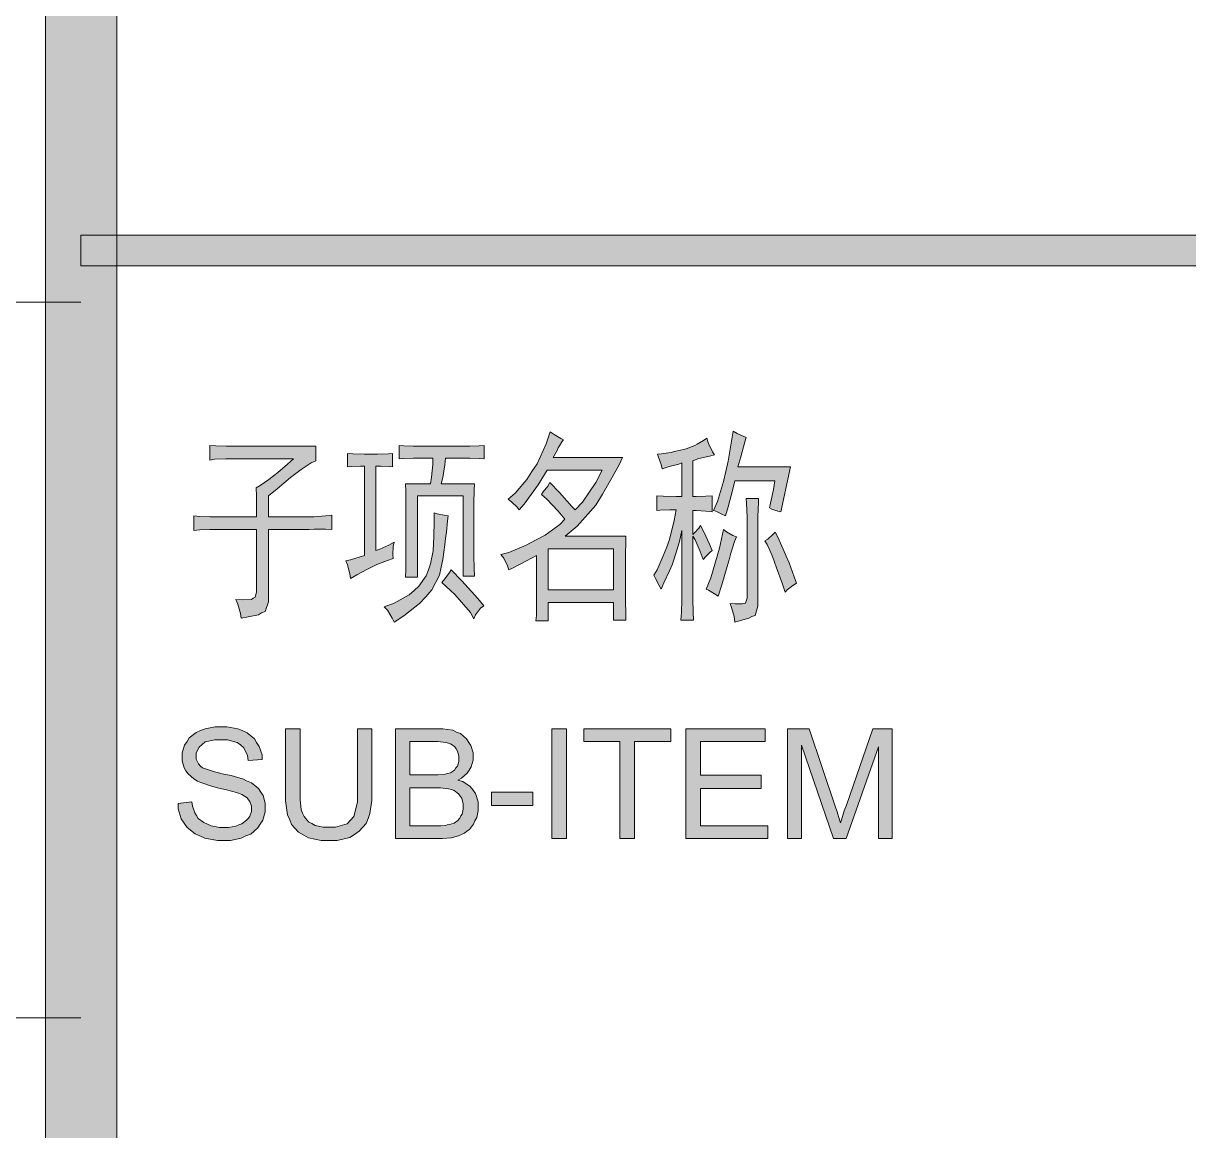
# Model space of a CAD drawing. Header units: millimetres. Extents: x 0 to 586, y 0 to 414.
# Drawn here: x 540.83 to 552.07, y 48.22 to 58.9 of the extents above; entities that cross this region are included whole.
import ezdxf

# ---------------------------------------------------------------- set-up
doc = ezdxf.new("R2010")
doc.units = ezdxf.units.MM

msp = doc.modelspace()

# ---------------------------------------------------------------- hatches: boundary and pattern name
h = msp.add_hatch(color=0)
h.dxf.hatch_style = 2
h.paths.add_polyline_path([(541.736139, 9.860139), (541.048222, 9.860139), (541.048222, 404.223361), (541.736139, 404.223361)])
h = msp.add_hatch(color=0)
h.dxf.hatch_style = 2
h.paths.add_polyline_path([(541.390417, 56.560861), (541.390417, 56.857194), (575.772139, 56.857194), (575.772139, 56.560861)])
h = msp.add_hatch(color=0)
h.dxf.hatch_style = 2
h.paths.add_polyline_path([(547.807444, 54.906333), (547.793333, 54.864), (547.754528, 54.719361), (547.726306, 54.620583), (548.234306, 54.620583), (548.139056, 54.186667), (548.110833, 54.193722), (548.054389, 54.214889), (548.029694, 54.225472), (548.040278, 54.271333), (548.0685, 54.401861), (548.082611, 54.486528), (547.698083, 54.486528), (547.676917, 54.405389), (547.631056, 54.236056), (547.606361, 54.147861), (547.571083, 54.1655), (547.514639, 54.193722), (547.489944, 54.200778), (547.52875, 54.288972), (547.588722, 54.479472), (547.609889, 54.57825), (547.631056, 54.677028), (547.666333, 54.871056), (547.680444, 54.966306), (547.71925, 54.945139), (547.78275, 54.913389)])
h = msp.add_hatch(color=0)
h.paths.add_polyline_path([(546.043556, 54.881639), (546.029444, 54.864), (546.00475, 54.825194), (545.994167, 54.804028), (545.987111, 54.786389), (545.962417, 54.740528), (545.944778, 54.712306), (546.615056, 54.712306), (546.579778, 54.64175), (546.481, 54.465361), (546.421028, 54.359528), (546.357528, 54.253694), (546.177611, 54.049083), (546.061194, 53.953833), (546.646806, 53.953833), (546.646806, 53.897389), (546.643278, 53.777444), (546.643278, 53.713944), (546.643278, 53.396444), (546.643278, 53.329417), (546.646806, 53.202417), (546.646806, 53.142444), (546.526861, 53.142444), (546.526861, 53.311778), (545.895389, 53.311778), (545.895389, 53.135389), (545.778972, 53.135389), (545.7825, 53.188306), (545.7825, 53.311778), (545.7825, 53.382333), (545.7825, 53.766861), (545.68725, 53.713944), (545.553194, 53.643389), (545.517917, 53.629278), (545.503806, 53.668083), (545.468528, 53.742167), (545.440306, 53.777444), (545.517917, 53.795083), (545.683722, 53.865639), (545.775444, 53.915028), (545.867167, 53.964417), (546.008278, 54.066722), (546.057667, 54.116111), (545.994167, 54.193722), (545.881278, 54.313667), (545.831889, 54.356), (545.849528, 54.380694), (545.891861, 54.437139), (545.913028, 54.472417), (546.00475, 54.373639), (546.124694, 54.239583), (546.156444, 54.207833), (546.227, 54.281917), (546.357528, 54.472417), (546.4175, 54.588833), (545.888333, 54.588833), (545.800139, 54.447722), (545.666083, 54.26075), (545.616694, 54.207833), (545.599056, 54.232528), (545.546139, 54.281917), (545.510861, 54.310139), (545.577889, 54.366583), (545.690778, 54.500639), (545.740167, 54.57825), (545.789556, 54.652333), (545.87775, 54.842833), (545.916556, 54.95925), (545.955361, 54.934556), (546.018861, 54.89575)])
h.paths.add_polyline_path([(546.526861, 53.43525), (546.526861, 53.830361), (545.895389, 53.830361), (545.895389, 53.43525)])
h = msp.add_hatch(color=0)
h.dxf.hatch_style = 2
h.paths.add_polyline_path([(546.914917, 53.576361), (546.946667, 53.629278), (547.006639, 53.763333), (547.038389, 53.840944), (547.066611, 53.922083), (547.112472, 54.105528), (547.130111, 54.207833), (547.070139, 54.207833), (546.974889, 54.204306), (546.943139, 54.200778), (546.943139, 54.341889), (547.006639, 54.338361), (547.130111, 54.334833), (547.186556, 54.334833), (547.186556, 54.659389), (547.158333, 54.648806), (547.063083, 54.624111), (546.996056, 54.602944), (546.985472, 54.645278), (546.960778, 54.715833), (546.950194, 54.744056), (546.989, 54.747583), (547.056028, 54.758167), (547.08425, 54.761694), (547.112472, 54.76875), (547.172444, 54.782861), (547.200667, 54.789917), (547.228889, 54.796972), (547.285333, 54.818139), (547.310028, 54.828722), (547.334722, 54.839306), (547.394694, 54.874583), (547.426444, 54.899278), (547.444083, 54.846361), (547.482889, 54.765222), (547.500528, 54.737), (547.451139, 54.726417), (547.348833, 54.701722), (547.292389, 54.680556), (547.292389, 54.334833), (547.324139, 54.334833), (547.415861, 54.338361), (547.479361, 54.341889), (547.479361, 54.186667), (547.415861, 54.193722), (547.324139, 54.200778), (547.292389, 54.200778), (547.292389, 53.967944), (547.310028, 53.989111), (547.348833, 54.031444), (547.366472, 54.056139), (547.398222, 53.996167), (547.451139, 53.876222), (547.479361, 53.81625), (547.458194, 53.798611), (547.415861, 53.756278), (547.391167, 53.728056), (547.362944, 53.805667), (547.313556, 53.918556), (547.292389, 53.953833), (547.292389, 53.382333), (547.292389, 53.343528), (547.295917, 53.223583), (547.299444, 53.142444), (547.175972, 53.142444), (547.183028, 53.220056), (547.186556, 53.34), (547.186556, 53.382333), (547.186556, 54.00675), (547.161861, 53.900917), (547.112472, 53.735111), (547.091306, 53.675139), (547.066611, 53.618694), (547.013694, 53.502278), (546.985472, 53.442306), (546.967833, 53.477583), (546.932556, 53.544611)])
h = msp.add_hatch(color=0)
h.dxf.hatch_style = 2
h.paths.add_polyline_path([(542.882667, 53.343528), (542.949694, 53.34), (543.034361, 53.343528), (543.052, 53.354111), (543.069639, 53.364694), (543.08375, 53.414083), (543.08375, 53.452889), (543.08375, 54.017333), (542.674528, 54.017333), (542.632194, 54.017333), (542.536944, 54.013806), (542.4805, 54.00675), (542.4805, 54.147861), (542.536944, 54.144333), (542.632194, 54.140806), (542.674528, 54.140806), (543.08375, 54.140806), (543.08375, 54.200778), (543.08375, 54.341889), (543.080222, 54.4195), (543.119028, 54.440667), (543.203694, 54.500639), (543.246028, 54.535917), (543.288361, 54.567667), (543.383611, 54.648806), (543.440056, 54.698194), (542.847389, 54.698194), (542.787417, 54.698194), (542.678056, 54.694667), (542.632194, 54.687611), (542.632194, 54.828722), (542.692167, 54.825194), (542.794472, 54.821667), (542.836806, 54.821667), (543.65525, 54.821667), (543.65525, 54.680556), (543.609389, 54.659389), (543.514139, 54.595889), (543.461222, 54.557083), (543.411833, 54.518278), (543.281306, 54.408917), (543.200167, 54.341889), (543.200167, 54.140806), (543.59175, 54.140806), (543.641139, 54.140806), (543.7505, 54.147861), (543.810472, 54.154917), (543.810472, 54.017333), (543.7505, 54.020861), (543.641139, 54.020861), (543.59175, 54.017333), (543.200167, 54.017333), (543.200167, 53.396444), (543.200167, 53.318833), (543.168417, 53.227111), (543.133139, 53.213), (543.101389, 53.195361), (543.002611, 53.174194), (542.935583, 53.163611), (542.928528, 53.205944), (542.903833, 53.297667)])
h = msp.add_hatch(color=0)
h.dxf.hatch_style = 2
h.paths.add_polyline_path([(544.403139, 53.738639), (544.346694, 53.717472), (544.244389, 53.678667), (544.198528, 53.6575), (544.152667, 53.636333), (544.050361, 53.579889), (543.990389, 53.544611), (543.983333, 53.590472), (543.962167, 53.675139), (543.944528, 53.713944), (543.990389, 53.724528), (544.082111, 53.75275), (544.124444, 53.766861), (544.124444, 54.627639), (544.085639, 54.627639), (544.0045, 54.624111), (543.962167, 54.620583), (543.962167, 54.751111), (544.011556, 54.747583), (544.124444, 54.744056), (544.187944, 54.744056), (544.251444, 54.744056), (544.357278, 54.747583), (544.396083, 54.751111), (544.396083, 54.620583), (544.364333, 54.624111), (544.283194, 54.627639), (544.233806, 54.627639), (544.233806, 53.81625), (544.272611, 53.826833), (544.360806, 53.865639), (544.410194, 53.893861), (544.403139, 53.855056), (544.399611, 53.777444)])
h = msp.add_hatch(color=0)
h.dxf.hatch_style = 2
h.paths.add_polyline_path([(545.094583, 54.821667), (545.140444, 54.821667), (545.232167, 54.825194), (545.278028, 54.828722), (545.278028, 54.698194), (545.232167, 54.701722), (545.140444, 54.70525), (545.094583, 54.70525), (544.907611, 54.70525), (544.900556, 54.64175), (544.879389, 54.518278), (544.865278, 54.458306), (545.186306, 54.458306), (545.182778, 54.398333), (545.17925, 54.271333), (545.17925, 54.200778), (545.17925, 53.81625), (545.17925, 53.763333), (545.182778, 53.639861), (545.186306, 53.565778), (545.076944, 53.565778), (545.076944, 54.341889), (544.635972, 54.341889), (544.635972, 53.558722), (544.519556, 53.558722), (544.523083, 53.629278), (544.523083, 53.75275), (544.523083, 53.805667), (544.523083, 54.200778), (544.523083, 54.26075), (544.523083, 54.38775), (544.519556, 54.458306), (544.762972, 54.458306), (544.770028, 54.521806), (544.784139, 54.645278), (544.784139, 54.70525), (544.6395, 54.70525), (544.597167, 54.70525), (544.505444, 54.701722), (544.459583, 54.698194), (544.459583, 54.828722), (544.505444, 54.825194), (544.597167, 54.821667), (544.6395, 54.821667)])
h = msp.add_hatch(color=0)
h.dxf.hatch_style = 2
h.paths.add_polyline_path([(547.923861, 54.317194), (547.923861, 54.278389), (547.920333, 54.144333), (547.920333, 54.045556), (547.920333, 53.350583), (547.920333, 53.2765), (547.892111, 53.188306), (547.860361, 53.177722), (547.832139, 53.163611), (547.751, 53.138917), (547.698083, 53.124806), (547.691028, 53.177722), (547.666333, 53.265917), (547.652222, 53.304722), (547.701611, 53.301194), (547.768639, 53.301194), (547.78275, 53.304722), (547.800389, 53.30825), (547.8145, 53.354111), (547.8145, 53.396444), (547.8145, 54.045556), (547.8145, 54.137278), (547.810972, 54.271333), (547.807444, 54.317194)])
h = msp.add_hatch(color=0)
h.dxf.hatch_style = 2
h.paths.add_polyline_path([(544.932306, 54.147861), (544.92525, 54.102), (544.914667, 53.992639), (544.907611, 53.929139), (544.900556, 53.869167), (544.879389, 53.728056), (544.865278, 53.653972), (544.847639, 53.576361), (544.773556, 53.43525), (544.717111, 53.368222), (544.657139, 53.304722), (544.505444, 53.184778), (544.410194, 53.124806), (544.392556, 53.163611), (544.346694, 53.237694), (544.314944, 53.272972), (544.410194, 53.30825), (544.554833, 53.385861), (544.604222, 53.428194), (544.650083, 53.470528), (544.720639, 53.569306), (544.741806, 53.629278), (544.762972, 53.685722), (544.787667, 53.812722), (544.791194, 53.87975), (544.794722, 53.946778), (544.79825, 54.098472), (544.79825, 54.179611), (544.826472, 54.169028), (544.8935, 54.154917)])
h = msp.add_hatch(color=0)
h.dxf.hatch_style = 2
h.paths.add_polyline_path([(547.712194, 53.946778), (547.694556, 53.900917), (547.659278, 53.788028), (547.641639, 53.724528), (547.624, 53.661028), (547.571083, 53.484639), (547.535806, 53.375278), (547.500528, 53.396444), (547.444083, 53.431722), (547.419389, 53.442306), (547.46525, 53.551667), (547.549917, 53.837417), (547.588722, 54.017333), (547.616944, 53.996167), (547.676917, 53.960889)])
h = msp.add_hatch(color=0)
h.dxf.hatch_style = 2
h.paths.add_polyline_path([(548.086139, 53.992639), (548.110833, 53.94325), (548.16375, 53.826833), (548.191972, 53.759806), (548.220194, 53.696306), (548.269583, 53.56225), (548.29075, 53.49875), (548.255472, 53.477583), (548.202556, 53.43525), (548.181389, 53.414083), (548.153167, 53.49875), (548.10025, 53.646917), (548.075556, 53.710417), (548.054389, 53.773917), (548.008528, 53.872694), (547.987361, 53.907972), (548.015583, 53.925611), (548.064972, 53.967944)])
h = msp.add_hatch(color=0)
h.dxf.hatch_style = 2
h.paths.add_polyline_path([(544.960528, 53.629278), (545.062833, 53.523444), (545.218056, 53.350583), (545.2745, 53.280028), (545.24275, 53.258861), (545.196889, 53.195361), (545.17925, 53.156556), (545.1475, 53.216528), (544.995806, 53.389389), (544.872333, 53.505806), (544.900556, 53.541083), (544.946417, 53.601056)])
h = msp.add_hatch(color=0)
h.dxf.hatch_style = 2
h.paths.add_polyline_path([(542.328806, 51.375028), (542.459333, 51.389139), (542.466389, 51.346806), (542.487556, 51.283306), (542.505194, 51.258611), (542.519306, 51.230389), (542.57575, 51.191583), (542.611028, 51.173944), (542.646306, 51.159833), (542.727444, 51.142194), (542.773306, 51.142194), (542.812111, 51.142194), (542.882667, 51.156306), (542.914417, 51.166889), (542.942639, 51.177472), (542.9885, 51.21275), (543.006139, 51.233917), (543.02025, 51.251556), (543.034361, 51.297417), (543.034361, 51.322111), (543.034361, 51.346806), (543.02025, 51.392667), (543.006139, 51.410306), (542.992028, 51.427944), (542.942639, 51.459694), (542.910889, 51.473806), (542.889722, 51.480861), (542.794472, 51.505556), (542.720389, 51.523194), (542.649833, 51.540833), (542.547528, 51.576111), (542.515778, 51.590222), (542.4805, 51.611389), (542.424056, 51.660778), (542.402889, 51.689), (542.38525, 51.717222), (542.367611, 51.78425), (542.367611, 51.819528), (542.367611, 51.861861), (542.388778, 51.935944), (542.413472, 51.971222), (542.434639, 52.0065), (542.501667, 52.059417), (542.544, 52.077056), (542.589861, 52.094694), (542.685111, 52.112333), (542.738028, 52.112333), (542.798, 52.112333), (542.903833, 52.094694), (542.946167, 52.077056), (542.992028, 52.055889), (543.062583, 51.999444), (543.08375, 51.964167), (543.108444, 51.925361), (543.136667, 51.844222), (543.136667, 51.798361), (543.002611, 51.787778), (542.995556, 51.837167), (542.960278, 51.91125), (542.928528, 51.939472), (542.896778, 51.964167), (542.805056, 51.988861), (542.745083, 51.988861), (542.681583, 51.988861), (542.589861, 51.967694), (542.558111, 51.943), (542.529889, 51.918306), (542.501667, 51.861861), (542.501667, 51.830111), (542.501667, 51.801889), (542.522833, 51.756028), (542.544, 51.734861), (542.561639, 51.717222), (542.667472, 51.681944), (542.752139, 51.660778), (542.840333, 51.643139), (542.95675, 51.607861), (542.9885, 51.59375), (543.034361, 51.572583), (543.101389, 51.519667), (543.126083, 51.484389), (543.14725, 51.452639), (543.168417, 51.378556), (543.168417, 51.336222), (543.168417, 51.293889), (543.143722, 51.21275), (543.119028, 51.173944), (543.097861, 51.138667), (543.027306, 51.078694), (542.981444, 51.061056), (542.935583, 51.039889), (542.833278, 51.018722), (542.776833, 51.018722), (542.706278, 51.018722), (542.586333, 51.039889), (542.536944, 51.061056), (542.491083, 51.082222), (542.413472, 51.142194), (542.38525, 51.184528), (542.357028, 51.226861), (542.328806, 51.322111)])
h = msp.add_hatch(color=0)
h.dxf.hatch_style = 2
h.paths.add_polyline_path([(544.057417, 52.094694), (544.195, 52.094694), (544.195, 51.484389), (544.195, 51.40325), (544.177361, 51.27625), (544.159722, 51.230389), (544.142083, 51.181), (544.075056, 51.106917), (544.029194, 51.075167), (543.983333, 51.046944), (543.859861, 51.018722), (543.78225, 51.018722), (543.708167, 51.018722), (543.584694, 51.043417), (543.538833, 51.068111), (543.489444, 51.096333), (543.422417, 51.170417), (543.404778, 51.216278), (543.383611, 51.265667), (543.362444, 51.399722), (543.362444, 51.484389), (543.362444, 52.094694), (543.503556, 52.094694), (543.503556, 51.484389), (543.503556, 51.413833), (543.514139, 51.311528), (543.52825, 51.279778), (543.542361, 51.248028), (543.584694, 51.198639), (543.616444, 51.181), (543.648194, 51.163361), (543.725806, 51.145722), (543.768139, 51.145722), (543.84575, 51.145722), (543.958639, 51.177472), (543.990389, 51.21275), (544.022139, 51.248028), (544.057417, 51.385611), (544.057417, 51.484389)])
h = msp.add_hatch(color=0)
h.paths.add_polyline_path([(544.424306, 51.036361), (544.424306, 52.094694), (544.819417, 52.094694), (544.879389, 52.094694), (544.978167, 52.080583), (545.013444, 52.062944), (545.05225, 52.048833), (545.108694, 51.999444), (545.129861, 51.964167), (545.151028, 51.932417), (545.172194, 51.861861), (545.172194, 51.823056), (545.172194, 51.791306), (545.154556, 51.727806), (545.133389, 51.696056), (545.11575, 51.667833), (545.059306, 51.618444), (545.024028, 51.600806), (545.073417, 51.586694), (545.143972, 51.537306), (545.172194, 51.502028), (545.196889, 51.470278), (545.221583, 51.389139), (545.221583, 51.343278), (545.221583, 51.304472), (545.207472, 51.237444), (545.189833, 51.205694), (545.175722, 51.173944), (545.136917, 51.124556), (545.112222, 51.106917), (545.091056, 51.089278), (545.031083, 51.061056), (544.995806, 51.054), (544.964056, 51.043417), (544.875861, 51.036361), (544.826472, 51.036361)])
h.paths.add_polyline_path([(544.561889, 51.159833), (544.826472, 51.159833), (544.86175, 51.159833), (544.907611, 51.163361), (544.921722, 51.166889), (544.946417, 51.170417), (544.98875, 51.184528), (545.002861, 51.195111), (545.0205, 51.205694), (545.045194, 51.233917), (545.055778, 51.255083), (545.066361, 51.272722), (545.076944, 51.318583), (545.076944, 51.343278), (545.076944, 51.3715), (545.062833, 51.424417), (545.048722, 51.445583), (545.031083, 51.46675), (544.98875, 51.4985), (544.964056, 51.509083), (544.935833, 51.516139), (544.858222, 51.526722), (544.808833, 51.526722), (544.561889, 51.526722)])
h.paths.add_polyline_path([(544.561889, 51.650194), (544.791194, 51.650194), (544.837056, 51.650194), (544.904083, 51.65725), (544.92525, 51.664306), (544.953472, 51.671361), (544.992278, 51.696056), (545.006389, 51.717222), (545.0205, 51.734861), (545.034611, 51.780722), (545.034611, 51.808944), (545.034611, 51.833639), (545.0205, 51.8795), (545.009917, 51.900667), (544.995806, 51.921833), (544.960528, 51.946528), (544.935833, 51.957111), (544.911139, 51.964167), (544.833528, 51.971222), (544.773556, 51.971222), (544.561889, 51.971222)])
h = msp.add_hatch(color=0)
h.dxf.hatch_style = 2
h.paths.add_polyline_path([(545.930667, 51.036361), (545.930667, 52.094694), (546.071778, 52.094694), (546.071778, 51.036361)])
h = msp.add_hatch(color=0)
h.dxf.hatch_style = 2
h.paths.add_polyline_path([(546.586833, 51.036361), (546.586833, 51.971222), (546.241111, 51.971222), (546.241111, 52.094694), (547.080722, 52.094694), (547.080722, 51.971222), (546.727944, 51.971222), (546.727944, 51.036361)])
h = msp.add_hatch(color=0)
h.dxf.hatch_style = 2
h.paths.add_polyline_path([(547.225361, 51.036361), (547.225361, 52.094694), (547.990889, 52.094694), (547.990889, 51.971222), (547.366472, 51.971222), (547.366472, 51.646667), (547.952083, 51.646667), (547.952083, 51.519667), (547.366472, 51.519667), (547.366472, 51.159833), (548.015583, 51.159833), (548.015583, 51.036361)])
h = msp.add_hatch(color=0)
h.dxf.hatch_style = 2
h.paths.add_polyline_path([(548.206083, 51.036361), (548.206083, 52.094694), (548.414222, 52.094694), (548.664694, 51.346806), (548.682333, 51.293889), (548.707028, 51.216278), (548.717611, 51.188056), (548.724667, 51.216278), (548.752889, 51.304472), (548.774056, 51.357389), (549.028056, 52.094694), (549.215028, 52.094694), (549.215028, 51.036361), (549.080972, 51.036361), (549.080972, 51.921833), (548.770528, 51.036361), (548.647056, 51.036361), (548.340139, 51.935944), (548.340139, 51.036361)])
h = msp.add_hatch(color=0)
h.dxf.hatch_style = 2
h.paths.add_polyline_path([(545.348583, 51.353861), (545.348583, 51.484389), (545.747222, 51.484389), (545.747222, 51.353861)])

# ---------------------------------------------------------------- linework, layer by layer
at = {"color": 0, "lineweight": 0}
for points in [[(541.736139, 9.860139), (541.048222, 9.860139), (541.048222, 404.223361), (541.736139, 404.223361)], [(541.390417, 56.560861), (541.390417, 56.857194), (575.772139, 56.857194), (575.772139, 56.560861)], [(547.807444, 54.906333), (547.793333, 54.864), (547.754528, 54.719361), (547.726306, 54.620583), (548.234306, 54.620583), (548.139056, 54.186667), (548.110833, 54.193722), (548.054389, 54.214889), (548.029694, 54.225472), (548.040278, 54.271333), (548.0685, 54.401861), (548.082611, 54.486528), (547.698083, 54.486528), (547.676917, 54.405389), (547.631056, 54.236056), (547.606361, 54.147861), (547.571083, 54.1655), (547.514639, 54.193722), (547.489944, 54.200778), (547.52875, 54.288972), (547.588722, 54.479472), (547.609889, 54.57825), (547.631056, 54.677028), (547.666333, 54.871056), (547.680444, 54.966306), (547.71925, 54.945139), (547.78275, 54.913389)], [(546.043556, 54.881639), (546.029444, 54.864), (546.00475, 54.825194), (545.994167, 54.804028), (545.987111, 54.786389), (545.962417, 54.740528), (545.944778, 54.712306), (546.615056, 54.712306), (546.579778, 54.64175), (546.481, 54.465361), (546.421028, 54.359528), (546.357528, 54.253694), (546.177611, 54.049083), (546.061194, 53.953833), (546.646806, 53.953833), (546.646806, 53.897389), (546.643278, 53.777444), (546.643278, 53.713944), (546.643278, 53.396444), (546.643278, 53.329417), (546.646806, 53.202417), (546.646806, 53.142444), (546.526861, 53.142444), (546.526861, 53.311778), (545.895389, 53.311778), (545.895389, 53.135389), (545.778972, 53.135389), (545.7825, 53.188306), (545.7825, 53.311778), (545.7825, 53.382333), (545.7825, 53.766861), (545.68725, 53.713944), (545.553194, 53.643389), (545.517917, 53.629278), (545.503806, 53.668083), (545.468528, 53.742167), (545.440306, 53.777444), (545.517917, 53.795083), (545.683722, 53.865639), (545.775444, 53.915028), (545.867167, 53.964417), (546.008278, 54.066722), (546.057667, 54.116111), (545.994167, 54.193722), (545.881278, 54.313667), (545.831889, 54.356), (545.849528, 54.380694), (545.891861, 54.437139), (545.913028, 54.472417), (546.00475, 54.373639), (546.124694, 54.239583), (546.156444, 54.207833), (546.227, 54.281917), (546.357528, 54.472417), (546.4175, 54.588833), (545.888333, 54.588833), (545.800139, 54.447722), (545.666083, 54.26075), (545.616694, 54.207833), (545.599056, 54.232528), (545.546139, 54.281917), (545.510861, 54.310139), (545.577889, 54.366583), (545.690778, 54.500639), (545.740167, 54.57825), (545.789556, 54.652333), (545.87775, 54.842833), (545.916556, 54.95925), (545.955361, 54.934556), (546.018861, 54.89575)], [(546.914917, 53.576361), (546.946667, 53.629278), (547.006639, 53.763333), (547.038389, 53.840944), (547.066611, 53.922083), (547.112472, 54.105528), (547.130111, 54.207833), (547.070139, 54.207833), (546.974889, 54.204306), (546.943139, 54.200778), (546.943139, 54.341889), (547.006639, 54.338361), (547.130111, 54.334833), (547.186556, 54.334833), (547.186556, 54.659389), (547.158333, 54.648806), (547.063083, 54.624111), (546.996056, 54.602944), (546.985472, 54.645278), (546.960778, 54.715833), (546.950194, 54.744056), (546.989, 54.747583), (547.056028, 54.758167), (547.08425, 54.761694), (547.112472, 54.76875), (547.172444, 54.782861), (547.200667, 54.789917), (547.228889, 54.796972), (547.285333, 54.818139), (547.310028, 54.828722), (547.334722, 54.839306), (547.394694, 54.874583), (547.426444, 54.899278), (547.444083, 54.846361), (547.482889, 54.765222), (547.500528, 54.737), (547.451139, 54.726417), (547.348833, 54.701722), (547.292389, 54.680556), (547.292389, 54.334833), (547.324139, 54.334833), (547.415861, 54.338361), (547.479361, 54.341889), (547.479361, 54.186667), (547.415861, 54.193722), (547.324139, 54.200778), (547.292389, 54.200778), (547.292389, 53.967944), (547.310028, 53.989111), (547.348833, 54.031444), (547.366472, 54.056139), (547.398222, 53.996167), (547.451139, 53.876222), (547.479361, 53.81625), (547.458194, 53.798611), (547.415861, 53.756278), (547.391167, 53.728056), (547.362944, 53.805667), (547.313556, 53.918556), (547.292389, 53.953833), (547.292389, 53.382333), (547.292389, 53.343528), (547.295917, 53.223583), (547.299444, 53.142444), (547.175972, 53.142444), (547.183028, 53.220056), (547.186556, 53.34), (547.186556, 53.382333), (547.186556, 54.00675), (547.161861, 53.900917), (547.112472, 53.735111), (547.091306, 53.675139), (547.066611, 53.618694), (547.013694, 53.502278), (546.985472, 53.442306), (546.967833, 53.477583), (546.932556, 53.544611)], [(542.882667, 53.343528), (542.949694, 53.34), (543.034361, 53.343528), (543.052, 53.354111), (543.069639, 53.364694), (543.08375, 53.414083), (543.08375, 53.452889), (543.08375, 54.017333), (542.674528, 54.017333), (542.632194, 54.017333), (542.536944, 54.013806), (542.4805, 54.00675), (542.4805, 54.147861), (542.536944, 54.144333), (542.632194, 54.140806), (542.674528, 54.140806), (543.08375, 54.140806), (543.08375, 54.200778), (543.08375, 54.341889), (543.080222, 54.4195), (543.119028, 54.440667), (543.203694, 54.500639), (543.246028, 54.535917), (543.288361, 54.567667), (543.383611, 54.648806), (543.440056, 54.698194), (542.847389, 54.698194), (542.787417, 54.698194), (542.678056, 54.694667), (542.632194, 54.687611), (542.632194, 54.828722), (542.692167, 54.825194), (542.794472, 54.821667), (542.836806, 54.821667), (543.65525, 54.821667), (543.65525, 54.680556), (543.609389, 54.659389), (543.514139, 54.595889), (543.461222, 54.557083), (543.411833, 54.518278), (543.281306, 54.408917), (543.200167, 54.341889), (543.200167, 54.140806), (543.59175, 54.140806), (543.641139, 54.140806), (543.7505, 54.147861), (543.810472, 54.154917), (543.810472, 54.017333), (543.7505, 54.020861), (543.641139, 54.020861), (543.59175, 54.017333), (543.200167, 54.017333), (543.200167, 53.396444), (543.200167, 53.318833), (543.168417, 53.227111), (543.133139, 53.213), (543.101389, 53.195361), (543.002611, 53.174194), (542.935583, 53.163611), (542.928528, 53.205944), (542.903833, 53.297667)], [(544.403139, 53.738639), (544.346694, 53.717472), (544.244389, 53.678667), (544.198528, 53.6575), (544.152667, 53.636333), (544.050361, 53.579889), (543.990389, 53.544611), (543.983333, 53.590472), (543.962167, 53.675139), (543.944528, 53.713944), (543.990389, 53.724528), (544.082111, 53.75275), (544.124444, 53.766861), (544.124444, 54.627639), (544.085639, 54.627639), (544.0045, 54.624111), (543.962167, 54.620583), (543.962167, 54.751111), (544.011556, 54.747583), (544.124444, 54.744056), (544.187944, 54.744056), (544.251444, 54.744056), (544.357278, 54.747583), (544.396083, 54.751111), (544.396083, 54.620583), (544.364333, 54.624111), (544.283194, 54.627639), (544.233806, 54.627639), (544.233806, 53.81625), (544.272611, 53.826833), (544.360806, 53.865639), (544.410194, 53.893861), (544.403139, 53.855056), (544.399611, 53.777444)], [(545.094583, 54.821667), (545.140444, 54.821667), (545.232167, 54.825194), (545.278028, 54.828722), (545.278028, 54.698194), (545.232167, 54.701722), (545.140444, 54.70525), (545.094583, 54.70525), (544.907611, 54.70525), (544.900556, 54.64175), (544.879389, 54.518278), (544.865278, 54.458306), (545.186306, 54.458306), (545.182778, 54.398333), (545.17925, 54.271333), (545.17925, 54.200778), (545.17925, 53.81625), (545.17925, 53.763333), (545.182778, 53.639861), (545.186306, 53.565778), (545.076944, 53.565778), (545.076944, 54.341889), (544.635972, 54.341889), (544.635972, 53.558722), (544.519556, 53.558722), (544.523083, 53.629278), (544.523083, 53.75275), (544.523083, 53.805667), (544.523083, 54.200778), (544.523083, 54.26075), (544.523083, 54.38775), (544.519556, 54.458306), (544.762972, 54.458306), (544.770028, 54.521806), (544.784139, 54.645278), (544.784139, 54.70525), (544.6395, 54.70525), (544.597167, 54.70525), (544.505444, 54.701722), (544.459583, 54.698194), (544.459583, 54.828722), (544.505444, 54.825194), (544.597167, 54.821667), (544.6395, 54.821667)], [(547.923861, 54.317194), (547.923861, 54.278389), (547.920333, 54.144333), (547.920333, 54.045556), (547.920333, 53.350583), (547.920333, 53.2765), (547.892111, 53.188306), (547.860361, 53.177722), (547.832139, 53.163611), (547.751, 53.138917), (547.698083, 53.124806), (547.691028, 53.177722), (547.666333, 53.265917), (547.652222, 53.304722), (547.701611, 53.301194), (547.768639, 53.301194), (547.78275, 53.304722), (547.800389, 53.30825), (547.8145, 53.354111), (547.8145, 53.396444), (547.8145, 54.045556), (547.8145, 54.137278), (547.810972, 54.271333), (547.807444, 54.317194)], [(544.932306, 54.147861), (544.92525, 54.102), (544.914667, 53.992639), (544.907611, 53.929139), (544.900556, 53.869167), (544.879389, 53.728056), (544.865278, 53.653972), (544.847639, 53.576361), (544.773556, 53.43525), (544.717111, 53.368222), (544.657139, 53.304722), (544.505444, 53.184778), (544.410194, 53.124806), (544.392556, 53.163611), (544.346694, 53.237694), (544.314944, 53.272972), (544.410194, 53.30825), (544.554833, 53.385861), (544.604222, 53.428194), (544.650083, 53.470528), (544.720639, 53.569306), (544.741806, 53.629278), (544.762972, 53.685722), (544.787667, 53.812722), (544.791194, 53.87975), (544.794722, 53.946778), (544.79825, 54.098472), (544.79825, 54.179611), (544.826472, 54.169028), (544.8935, 54.154917)], [(547.712194, 53.946778), (547.694556, 53.900917), (547.659278, 53.788028), (547.641639, 53.724528), (547.624, 53.661028), (547.571083, 53.484639), (547.535806, 53.375278), (547.500528, 53.396444), (547.444083, 53.431722), (547.419389, 53.442306), (547.46525, 53.551667), (547.549917, 53.837417), (547.588722, 54.017333), (547.616944, 53.996167), (547.676917, 53.960889)], [(548.086139, 53.992639), (548.110833, 53.94325), (548.16375, 53.826833), (548.191972, 53.759806), (548.220194, 53.696306), (548.269583, 53.56225), (548.29075, 53.49875), (548.255472, 53.477583), (548.202556, 53.43525), (548.181389, 53.414083), (548.153167, 53.49875), (548.10025, 53.646917), (548.075556, 53.710417), (548.054389, 53.773917), (548.008528, 53.872694), (547.987361, 53.907972), (548.015583, 53.925611), (548.064972, 53.967944)], [(546.526861, 53.43525), (546.526861, 53.830361), (545.895389, 53.830361), (545.895389, 53.43525)], [(544.960528, 53.629278), (545.062833, 53.523444), (545.218056, 53.350583), (545.2745, 53.280028), (545.24275, 53.258861), (545.196889, 53.195361), (545.17925, 53.156556), (545.1475, 53.216528), (544.995806, 53.389389), (544.872333, 53.505806), (544.900556, 53.541083), (544.946417, 53.601056)], [(542.328806, 51.375028), (542.459333, 51.389139), (542.466389, 51.346806), (542.487556, 51.283306), (542.505194, 51.258611), (542.519306, 51.230389), (542.57575, 51.191583), (542.611028, 51.173944), (542.646306, 51.159833), (542.727444, 51.142194), (542.773306, 51.142194), (542.812111, 51.142194), (542.882667, 51.156306), (542.914417, 51.166889), (542.942639, 51.177472), (542.9885, 51.21275), (543.006139, 51.233917), (543.02025, 51.251556), (543.034361, 51.297417), (543.034361, 51.322111), (543.034361, 51.346806), (543.02025, 51.392667), (543.006139, 51.410306), (542.992028, 51.427944), (542.942639, 51.459694), (542.910889, 51.473806), (542.889722, 51.480861), (542.794472, 51.505556), (542.720389, 51.523194), (542.649833, 51.540833), (542.547528, 51.576111), (542.515778, 51.590222), (542.4805, 51.611389), (542.424056, 51.660778), (542.402889, 51.689), (542.38525, 51.717222), (542.367611, 51.78425), (542.367611, 51.819528), (542.367611, 51.861861), (542.388778, 51.935944), (542.413472, 51.971222), (542.434639, 52.0065), (542.501667, 52.059417), (542.544, 52.077056), (542.589861, 52.094694), (542.685111, 52.112333), (542.738028, 52.112333), (542.798, 52.112333), (542.903833, 52.094694), (542.946167, 52.077056), (542.992028, 52.055889), (543.062583, 51.999444), (543.08375, 51.964167), (543.108444, 51.925361), (543.136667, 51.844222), (543.136667, 51.798361), (543.002611, 51.787778), (542.995556, 51.837167), (542.960278, 51.91125), (542.928528, 51.939472), (542.896778, 51.964167), (542.805056, 51.988861), (542.745083, 51.988861), (542.681583, 51.988861), (542.589861, 51.967694), (542.558111, 51.943), (542.529889, 51.918306), (542.501667, 51.861861), (542.501667, 51.830111), (542.501667, 51.801889), (542.522833, 51.756028), (542.544, 51.734861), (542.561639, 51.717222), (542.667472, 51.681944), (542.752139, 51.660778), (542.840333, 51.643139), (542.95675, 51.607861), (542.9885, 51.59375), (543.034361, 51.572583), (543.101389, 51.519667), (543.126083, 51.484389), (543.14725, 51.452639), (543.168417, 51.378556), (543.168417, 51.336222), (543.168417, 51.293889), (543.143722, 51.21275), (543.119028, 51.173944), (543.097861, 51.138667), (543.027306, 51.078694), (542.981444, 51.061056), (542.935583, 51.039889), (542.833278, 51.018722), (542.776833, 51.018722), (542.706278, 51.018722), (542.586333, 51.039889), (542.536944, 51.061056), (542.491083, 51.082222), (542.413472, 51.142194), (542.38525, 51.184528), (542.357028, 51.226861), (542.328806, 51.322111)], [(544.057417, 52.094694), (544.195, 52.094694), (544.195, 51.484389), (544.195, 51.40325), (544.177361, 51.27625), (544.159722, 51.230389), (544.142083, 51.181), (544.075056, 51.106917), (544.029194, 51.075167), (543.983333, 51.046944), (543.859861, 51.018722), (543.78225, 51.018722), (543.708167, 51.018722), (543.584694, 51.043417), (543.538833, 51.068111), (543.489444, 51.096333), (543.422417, 51.170417), (543.404778, 51.216278), (543.383611, 51.265667), (543.362444, 51.399722), (543.362444, 51.484389), (543.362444, 52.094694), (543.503556, 52.094694), (543.503556, 51.484389), (543.503556, 51.413833), (543.514139, 51.311528), (543.52825, 51.279778), (543.542361, 51.248028), (543.584694, 51.198639), (543.616444, 51.181), (543.648194, 51.163361), (543.725806, 51.145722), (543.768139, 51.145722), (543.84575, 51.145722), (543.958639, 51.177472), (543.990389, 51.21275), (544.022139, 51.248028), (544.057417, 51.385611), (544.057417, 51.484389)], [(544.424306, 51.036361), (544.424306, 52.094694), (544.819417, 52.094694), (544.879389, 52.094694), (544.978167, 52.080583), (545.013444, 52.062944), (545.05225, 52.048833), (545.108694, 51.999444), (545.129861, 51.964167), (545.151028, 51.932417), (545.172194, 51.861861), (545.172194, 51.823056), (545.172194, 51.791306), (545.154556, 51.727806), (545.133389, 51.696056), (545.11575, 51.667833), (545.059306, 51.618444), (545.024028, 51.600806), (545.073417, 51.586694), (545.143972, 51.537306), (545.172194, 51.502028), (545.196889, 51.470278), (545.221583, 51.389139), (545.221583, 51.343278), (545.221583, 51.304472), (545.207472, 51.237444), (545.189833, 51.205694), (545.175722, 51.173944), (545.136917, 51.124556), (545.112222, 51.106917), (545.091056, 51.089278), (545.031083, 51.061056), (544.995806, 51.054), (544.964056, 51.043417), (544.875861, 51.036361), (544.826472, 51.036361)], [(545.930667, 51.036361), (545.930667, 52.094694), (546.071778, 52.094694), (546.071778, 51.036361)], [(546.586833, 51.036361), (546.586833, 51.971222), (546.241111, 51.971222), (546.241111, 52.094694), (547.080722, 52.094694), (547.080722, 51.971222), (546.727944, 51.971222), (546.727944, 51.036361)], [(547.225361, 51.036361), (547.225361, 52.094694), (547.990889, 52.094694), (547.990889, 51.971222), (547.366472, 51.971222), (547.366472, 51.646667), (547.952083, 51.646667), (547.952083, 51.519667), (547.366472, 51.519667), (547.366472, 51.159833), (548.015583, 51.159833), (548.015583, 51.036361)], [(548.206083, 51.036361), (548.206083, 52.094694), (548.414222, 52.094694), (548.664694, 51.346806), (548.682333, 51.293889), (548.707028, 51.216278), (548.717611, 51.188056), (548.724667, 51.216278), (548.752889, 51.304472), (548.774056, 51.357389), (549.028056, 52.094694), (549.215028, 52.094694), (549.215028, 51.036361), (549.080972, 51.036361), (549.080972, 51.921833), (548.770528, 51.036361), (548.647056, 51.036361), (548.340139, 51.935944), (548.340139, 51.036361)], [(544.561889, 51.650194), (544.791194, 51.650194), (544.837056, 51.650194), (544.904083, 51.65725), (544.92525, 51.664306), (544.953472, 51.671361), (544.992278, 51.696056), (545.006389, 51.717222), (545.0205, 51.734861), (545.034611, 51.780722), (545.034611, 51.808944), (545.034611, 51.833639), (545.0205, 51.8795), (545.009917, 51.900667), (544.995806, 51.921833), (544.960528, 51.946528), (544.935833, 51.957111), (544.911139, 51.964167), (544.833528, 51.971222), (544.773556, 51.971222), (544.561889, 51.971222)], [(544.561889, 51.159833), (544.826472, 51.159833), (544.86175, 51.159833), (544.907611, 51.163361), (544.921722, 51.166889), (544.946417, 51.170417), (544.98875, 51.184528), (545.002861, 51.195111), (545.0205, 51.205694), (545.045194, 51.233917), (545.055778, 51.255083), (545.066361, 51.272722), (545.076944, 51.318583), (545.076944, 51.343278), (545.076944, 51.3715), (545.062833, 51.424417), (545.048722, 51.445583), (545.031083, 51.46675), (544.98875, 51.4985), (544.964056, 51.509083), (544.935833, 51.516139), (544.858222, 51.526722), (544.808833, 51.526722), (544.561889, 51.526722)], [(545.348583, 51.353861), (545.348583, 51.484389), (545.747222, 51.484389), (545.747222, 51.353861)]]:
    msp.add_lwpolyline(points, close=True, dxfattribs=at)
for points in [[(363.929083, 56.211611), (541.390417, 56.211611)], [(363.929083, 49.30775), (541.390417, 49.30775)]]:
    msp.add_lwpolyline(points, dxfattribs=at)

doc.saveas('drawing.dxf')
